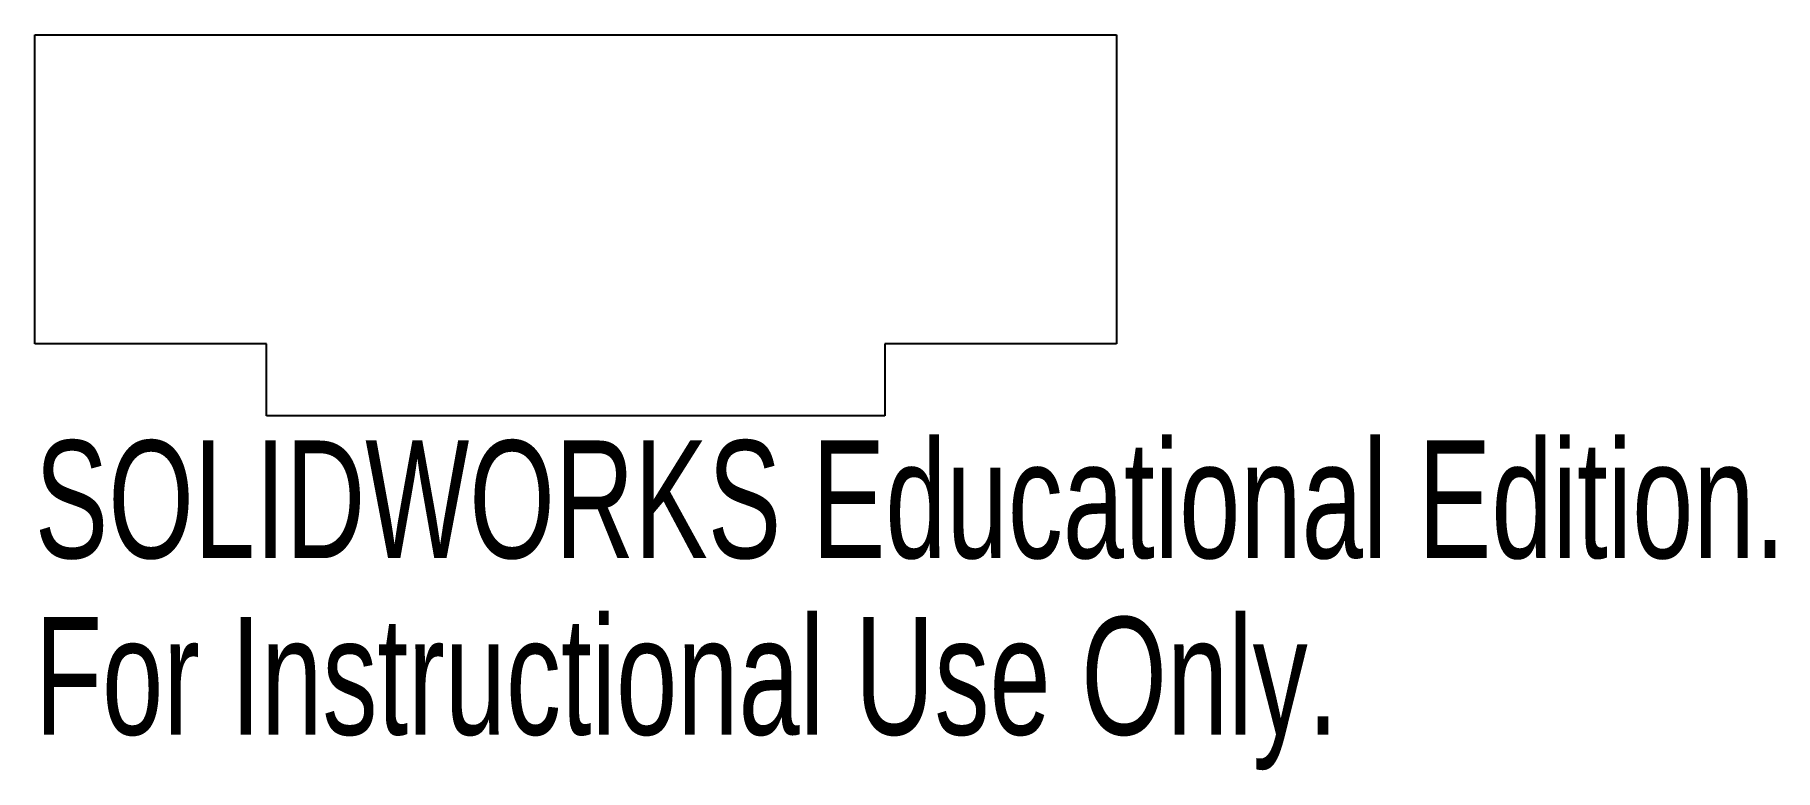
# Model space of a CAD drawing. Header units: inches. Extents: x -0.88 to 1.94, y -0.69 to 0.5.
import ezdxf

# ---------------------------------------------------------------- set-up
doc = ezdxf.new("R2010")
doc.units = ezdxf.units.IN
doc.header["$MEASUREMENT"] = 0
doc.styles.add('SLDTEXTSTYLE0', font='TXT', dxfattribs={"width": 0.7})

msp = doc.modelspace()

# ---------------------------------------------------------------- linework, layer by layer
at = {"color": 7, "linetype": 'Continuous'}
for p, q in [((-0.875, 0), (-0.875, 0.5)), ((-0.875, 0.5), (0.875, 0.5)), ((0.875, 0.5), (0.875, 0)), ((-0.5, 0), (-0.875, 0)), ((-0.5, -0.116), (-0.5, 0)), ((0.875, 0), (0.5, 0)), ((0.5, 0), (0.5, -0.116)), ((0.5, -0.116), (-0.5, -0.116))]:
    msp.add_line(p, q, dxfattribs=at)

# ---------------------------------------------------------------- texts
at = {"color": 7, "linetype": 'Continuous', "char_height": 0.1903, "attachment_point": 1, "style": 'SLDTEXTSTYLE0'}
for s, insert in [('SOLIDWORKS Educational Edition.', (-0.875, -0.1561)), ('For Instructional Use Only.', (-0.875, -0.4416))]:
    msp.add_mtext(s, dxfattribs=dict(at, insert=insert))

doc.saveas('drawing.dxf')
